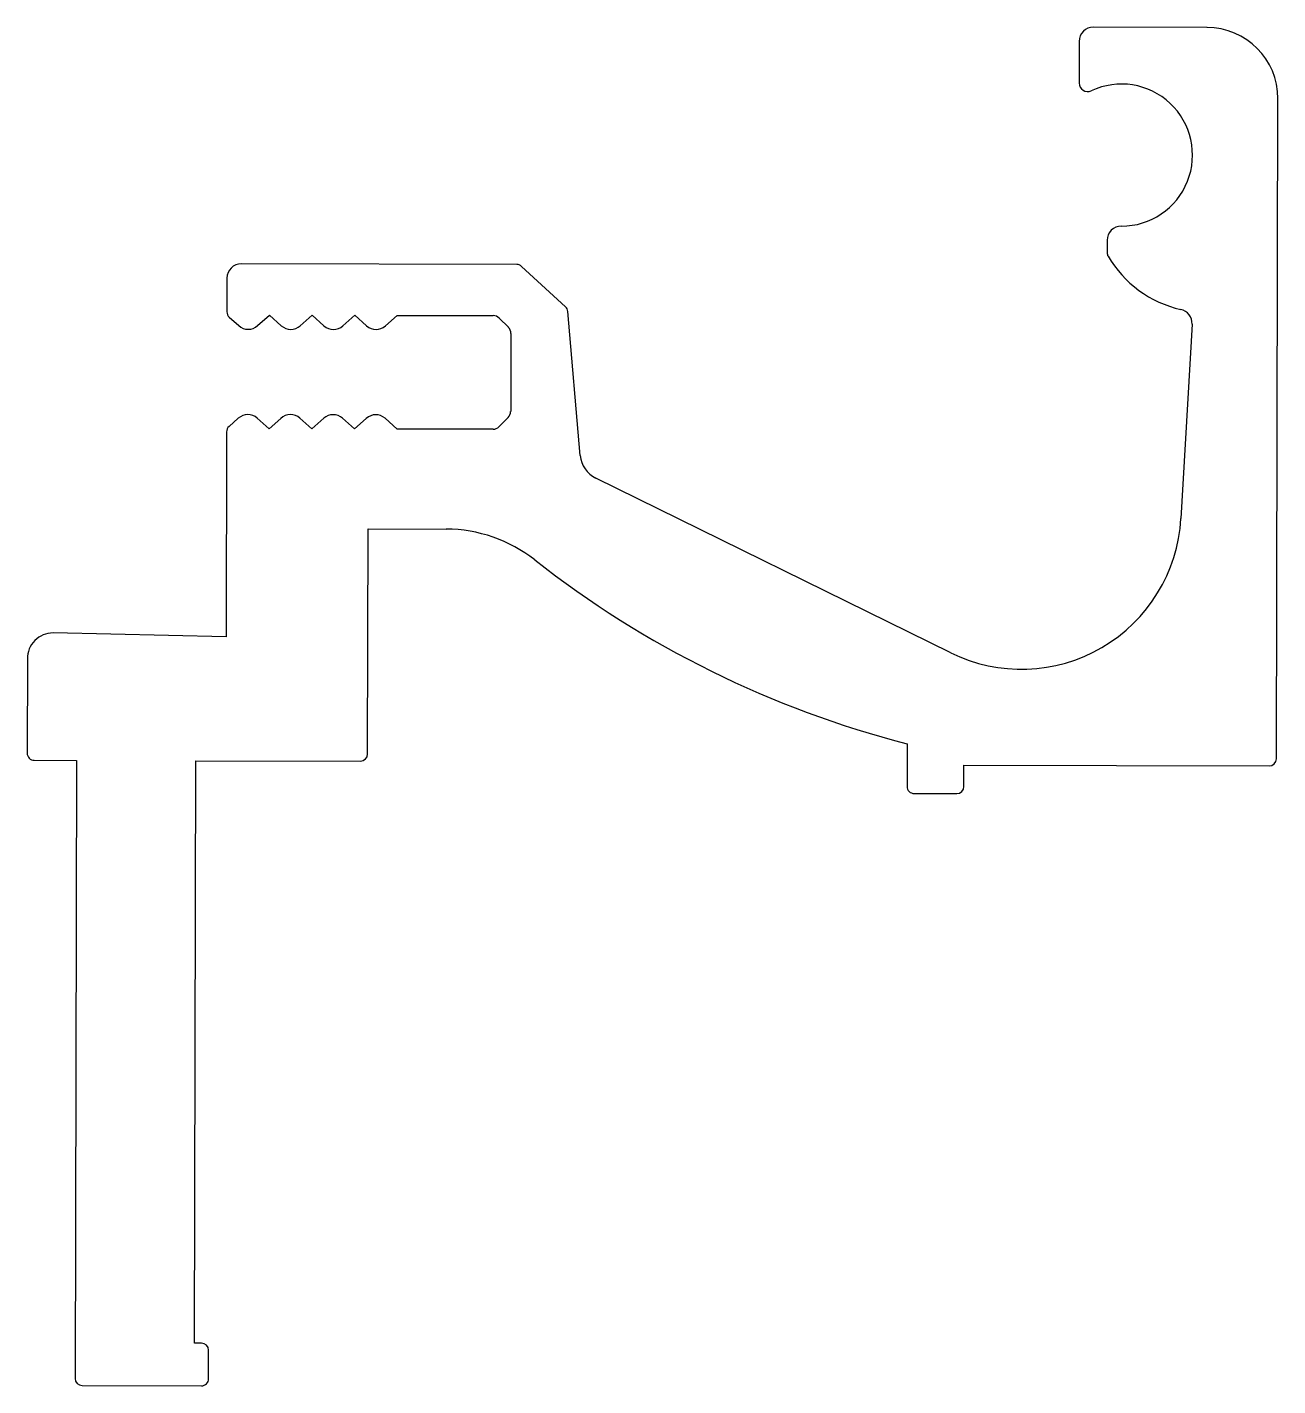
# Model space of a CAD drawing. Extents: x 1.9 to 45.9, y 2.2 to 50.
import ezdxf

# ---------------------------------------------------------------- set-up
doc = ezdxf.new("R2010")
doc.units = 0
doc.layers.get('0').update_dxf_attribs({"linetype": 'CONTINUOUS'})

msp = doc.modelspace()

# ---------------------------------------------------------------- linework, layer by layer
for p, q in [((43.404, 49.97), (39.405, 49.98)), ((38.903, 49.481), (38.9, 48.011)), ((45.846, 24.226), (45.899, 47.465)), ((39.887, 42.478), (39.886, 42.045)), ((19.098, 41.626), (9.396, 41.648)), ((8.894, 41.149), (8.892, 39.961)), ((20.814, 40.137), (19.267, 41.56)), ((8.974, 39.774), (9.307, 39.475)), ((9.974, 39.474), (10.391, 39.845)), ((10.391, 39.845), (10.807, 39.472)), ((11.474, 39.47), (11.891, 39.842)), ((11.891, 39.842), (12.31, 39.466)), ((12.974, 39.467), (13.391, 39.839)), ((13.391, 39.839), (13.81, 39.462)), ((14.474, 39.464), (14.891, 39.835)), ((14.891, 39.835), (18.266, 39.828)), ((18.48, 39.738), (18.479, 39.739)), ((18.479, 39.739), (18.802, 39.415)), ((21.328, 34.906), (20.893, 39.974)), ((42.88, 39.531), (42.485, 32.684)), ((18.89, 39.202), (18.884, 36.452)), ((18.89, 39.201), (18.89, 39.202)), ((9.291, 36.212), (8.966, 35.923)), ((10.382, 35.845), (9.963, 36.222)), ((10.791, 36.209), (10.382, 35.845)), ((11.882, 35.842), (11.463, 36.218)), ((12.3, 36.214), (11.882, 35.842)), ((13.382, 35.839), (12.963, 36.215)), ((13.799, 36.21), (13.382, 35.839)), ((14.882, 35.835), (14.463, 36.212)), ((18.797, 36.241), (18.474, 35.919)), ((8.882, 35.737), (8.866, 28.522)), ((18.265, 35.828), (14.882, 35.835)), ((34.382, 27.958), (21.882, 34.107)), ((13.845, 24.399), (13.863, 32.326)), ((13.863, 32.326), (16.614, 32.314)), ((8.866, 28.522), (2.769, 28.657)), ((1.866, 27.745), (1.858, 24.426)), ((32.847, 24.758), (32.844, 23.256)), ((2.108, 24.175), (3.596, 24.172)), ((3.596, 24.172), (3.546, 2.418)), ((7.749, 3.658), (7.796, 24.162)), ((7.796, 24.162), (13.594, 24.149)), ((34.844, 23.251), (34.845, 24.001)), ((34.845, 24.001), (45.595, 23.977)), ((33.093, 23.005), (34.593, 23.002)), ((7.999, 3.658), (7.749, 3.658)), ((8.246, 2.407), (8.249, 3.407)), ((3.796, 2.167), (7.996, 2.158))]:
    msp.add_line(p, q)
for centre, radius, start, end in [((39.403, 49.48), 0.5, 89.8667, 179.8716), ((43.399, 47.47), 2.5, 359.8702, 89.8671), ((39.2, 48.01), 0.3, 179.8685, 295.2386), ((40.394, 45.477), 2.5, 269.8764, 115.2354), ((40.388, 42.477), 0.5, 89.8741, 179.8741), ((9.394, 41.147), 0.5, 89.8701, 179.8709), ((19.098, 41.376), 0.25, 47.385, 89.8701), ((40.136, 42.045), 0.25, 179.8741, 210.3846), ((43.371, 43.942), 4, 210.3846, 257.1606), ((9.142, 39.96), 0.25, 179.8709, 228.0444), ((18.265, 39.524), 0.303, 44.8705, 89.8715), ((20.644, 39.953), 0.25, 4.9061, 47.385), ((42.38, 39.552), 0.5, 357.5881, 78.1547), ((9.641, 39.847), 0.5, 228.0444, 311.6813), ((11.141, 39.844), 0.5, 228.0445, 311.6813), ((12.641, 39.841), 0.5, 228.5534, 311.6813), ((14.141, 39.837), 0.5, 228.5534, 311.6813), ((18.587, 39.201), 0.303, 359.8704, 44.8705), ((9.632, 35.847), 0.5, 48.5443, 133.0498), ((18.58, 36.452), 0.303, 315.6613, 359.8704), ((9.132, 35.736), 0.25, 131.6626, 179.8702), ((11.132, 35.844), 0.5, 48.5443, 133.0498), ((12.632, 35.84), 0.5, 48.5443, 131.6813), ((14.132, 35.837), 0.5, 48.5443, 131.6897), ((18.257, 36.131), 0.303, 271.4085, 315.5826), ((22.324, 35.004), 1, 185.6229, 243.8052), ((36.866, 33.008), 5.628, 243.805, 356.6997), ((16.591, 27.227), 5.086, 51.8855, 89.7421), ((41.697, 59.229), 35.589, 231.8844, 255.6004), ((2.766, 27.756), 0.9, 89.8273, 180.7302), ((2.108, 24.425), 0.25, 179.8692, 269.8712), ((13.595, 24.399), 0.25, 269.8705, 359.87), ((45.596, 24.227), 0.25, 269.8703, 359.8702), ((33.094, 23.255), 0.25, 179.8683, 269.8741), ((34.594, 23.252), 0.25, 269.8741, 359.8671), ((7.999, 3.408), 0.25, 359.8694, 89.8601), ((3.796, 2.417), 0.25, 179.87, 269.869), ((7.996, 2.408), 0.25, 269.869, 359.8694)]:
    msp.add_arc(centre, radius, start, end)

doc.saveas('drawing.dxf')
